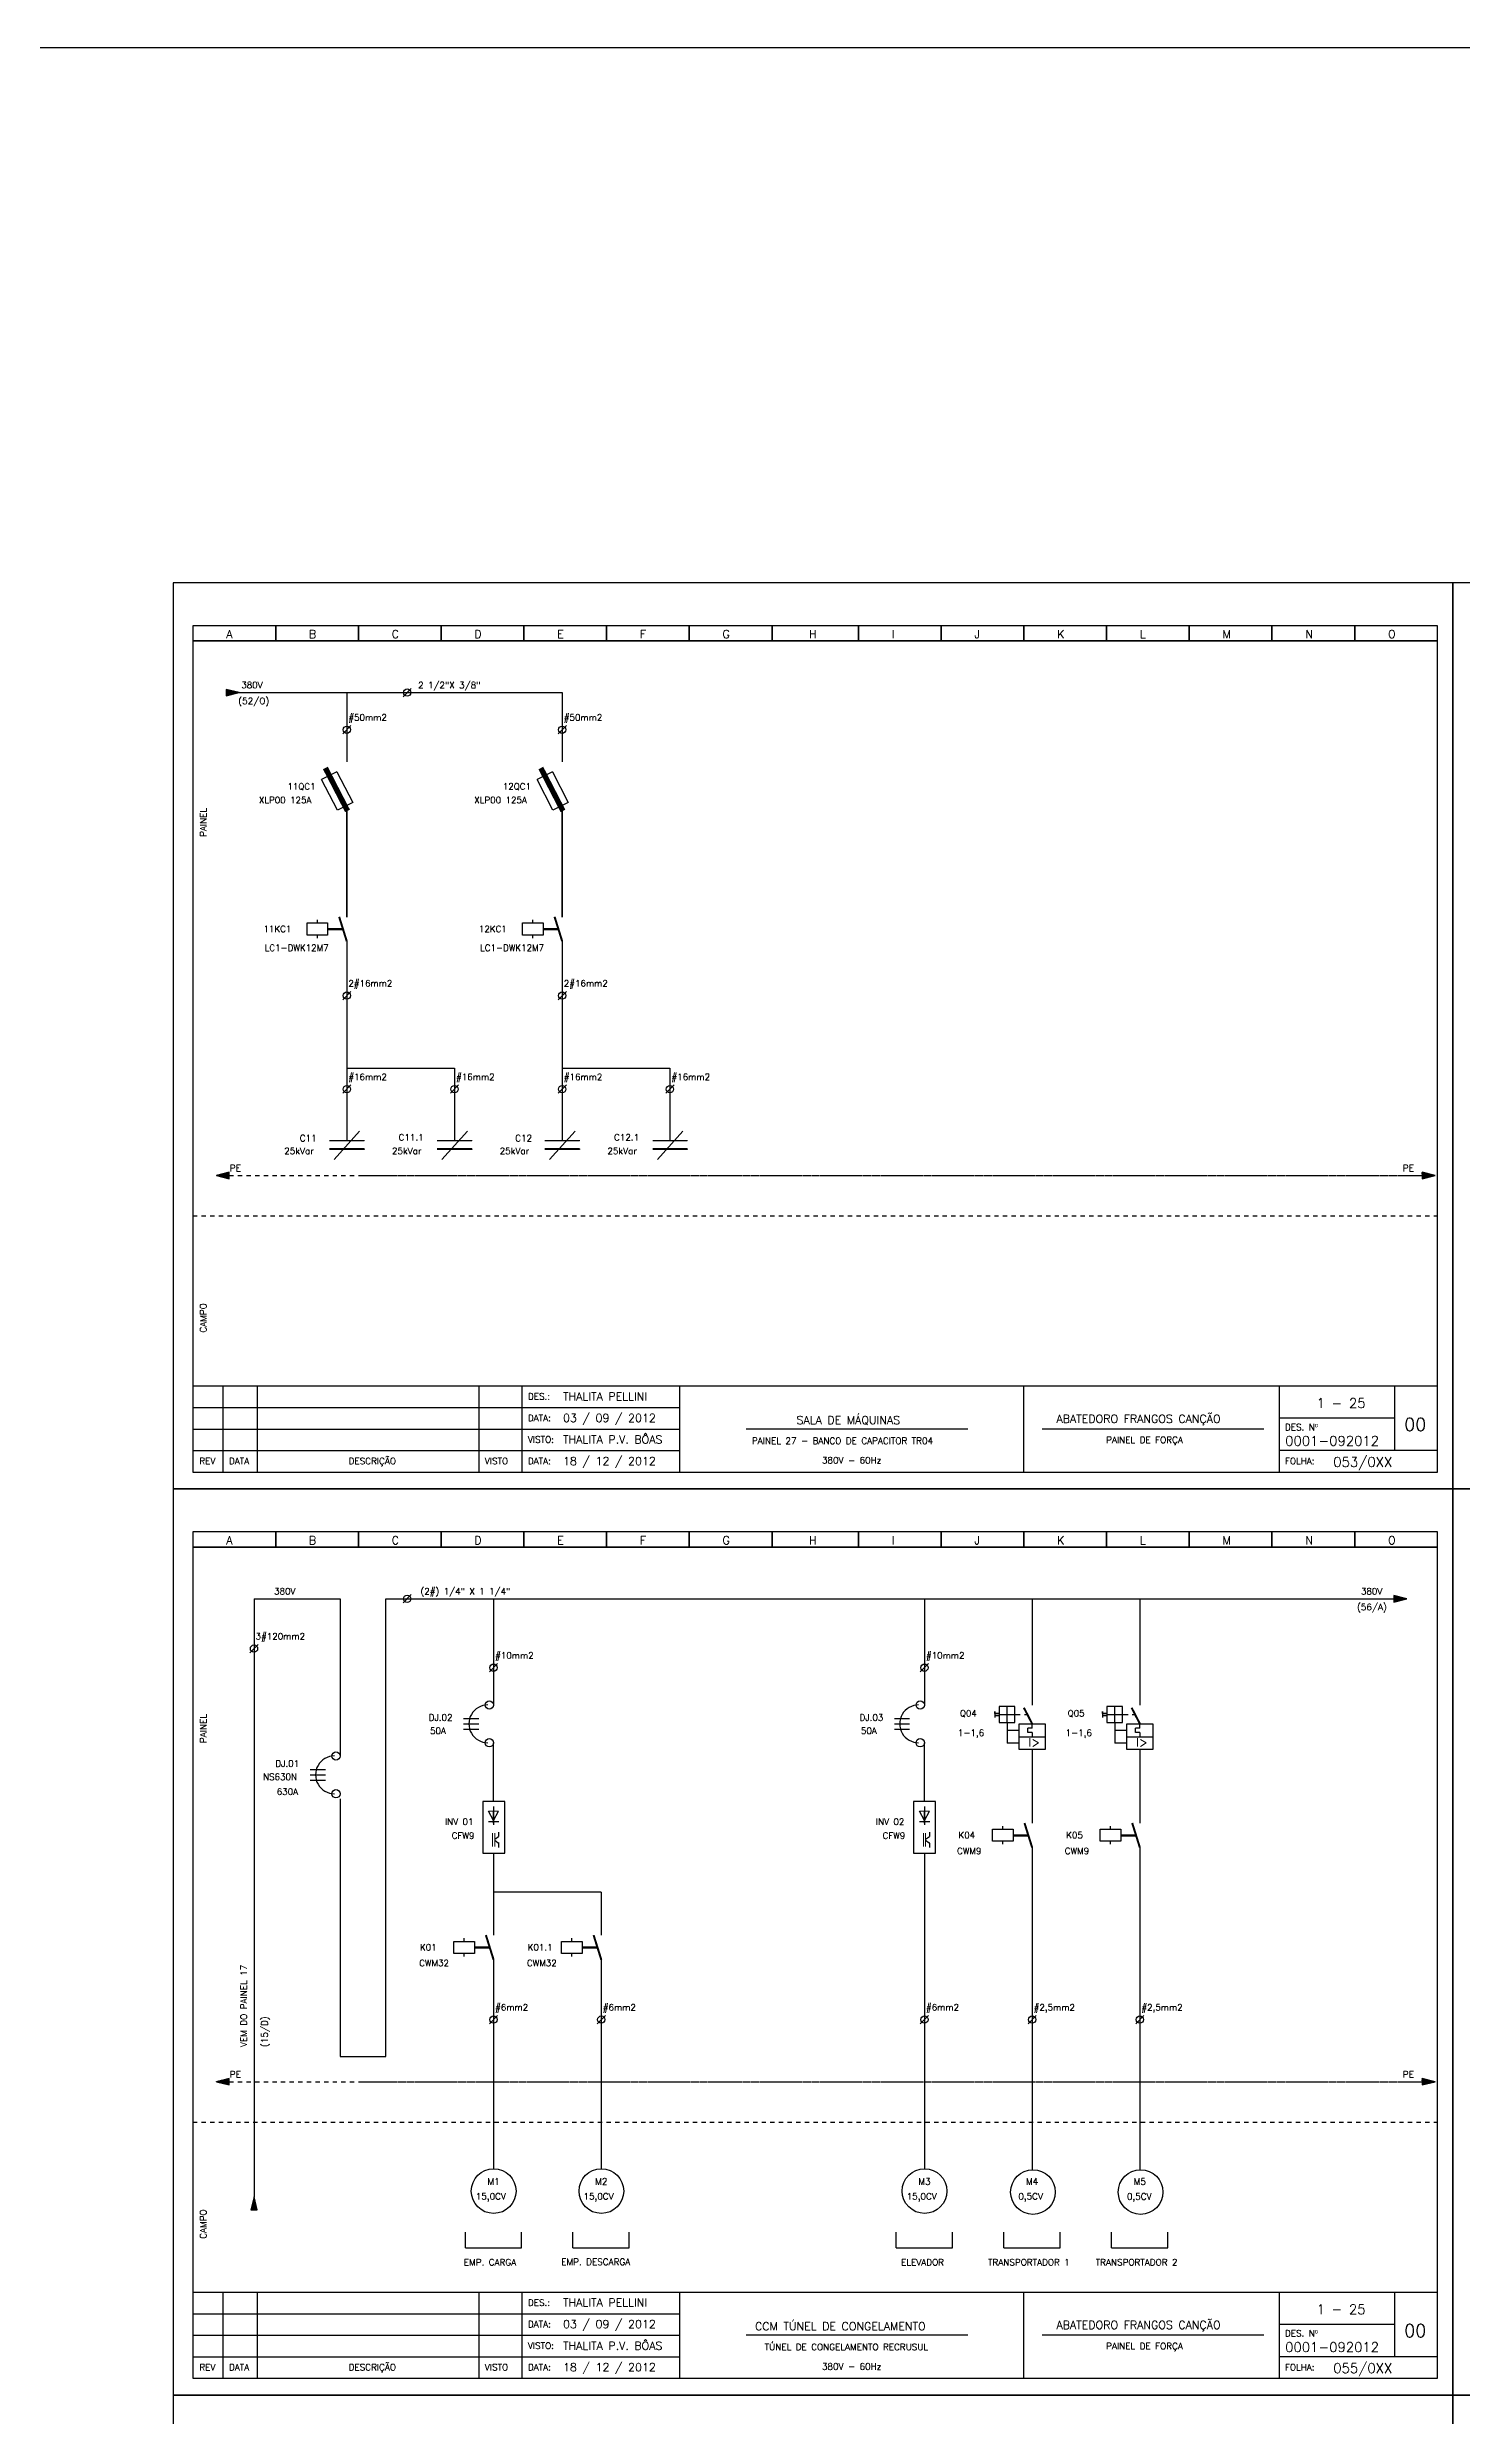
# Model space of a CAD drawing. Header units: millimetres. Extents: x 1974 to 2560, y 1429 to 1567.
# Drawn here: x 2402.9 to 2435.8, y 1512.2 to 1567.1 of the extents above; entities that cross this region are included whole.
import ezdxf

# ---------------------------------------------------------------- set-up
doc = ezdxf.new("R2010")
doc.units = ezdxf.units.MM
for name, pattern in [('DASHDOT2', [0.5, 0.25, -0.125, 0, -0.125]), ('DASHED', [0.75, 0.5, -0.25]), ('HIDDEN2', [0.1875, 0.125, -0.0625])]:
    doc.linetypes.add(name, pattern=pattern)
for name, color, linetype in [('1', 5, 'Continuous'), ('ALIMENTAÇÃO', 6, 'Continuous'), ('CONECTOR_SAK', 2, 'Continuous'), ('DISJUNTOR', 5, 'Continuous'), ('EQUIPAMENTOS', 5, 'Continuous'), ('linhas', 6, 'Continuous'), ('MARGEM', 1, 'Continuous'), ('MOTORES', 5, 'Continuous'), ('PAINEL', 7, 'Continuous'), ('soft', 5, 'Continuous'), ('TERRA', 3, 'DASHED'), ('TEXTO', 4, 'Continuous'), ('TEXTO_2', 5, 'Continuous'), ('TIMBRE', 7, 'Continuous')]:
    doc.layers.add(name, color=color, linetype=linetype)
doc.styles.add('REGUA60', font='romans.shx', dxfattribs={"height": 2})
doc.styles.add('ROMANC', font='romanc.shx', dxfattribs={"height": 0.55})
doc.styles.add('ROMANS', font='romans.shx', dxfattribs={"height": 37})

msp = doc.modelspace()

# ---------------------------------------------------------------- hatches: boundary and pattern name
for points in [[(2413.386, 1525.493), (2413.38, 1525.484), (2413.374, 1525.475), (2413.391, 1525.476)], [(2423.386, 1525.493), (2423.38, 1525.484), (2423.374, 1525.475), (2423.391, 1525.476)]]:
    msp.add_hatch(color=256).paths.add_polyline_path(points)
at = {"layer": 'EQUIPAMENTOS'}
for points in [[(2407.366, 1552.171), (2407.066, 1552.246), (2407.066, 1552.096)], [(2434.471, 1531.146), (2434.171, 1531.221), (2434.171, 1531.071)], [(2407.788, 1516.968), (2407.713, 1517.268), (2407.638, 1516.968)], [(2407.788, 1516.968), (2407.713, 1517.268), (2407.638, 1516.968)]]:
    msp.add_hatch(color=256, dxfattribs=at).paths.add_polyline_path(points)
h = msp.add_hatch(color=256, dxfattribs=at)
h.paths.add_polyline_path([(2410.266, 1541.588), (2409.466, 1541.588), (2409.466, 1541.568), (2410.266, 1541.568)])
h.paths.add_polyline_path([(2410.266, 1541.788), (2409.466, 1541.788), (2409.466, 1541.768), (2410.266, 1541.768)])
h = msp.add_hatch(color=256, dxfattribs=at)
h.paths.add_polyline_path([(2410.266, 1541.588), (2409.466, 1541.588), (2409.466, 1541.568), (2410.266, 1541.568)])
h.paths.add_polyline_path([(2410.266, 1541.788), (2409.466, 1541.788), (2409.466, 1541.768), (2410.266, 1541.768)])
h = msp.add_hatch(color=256, dxfattribs=at)
h.paths.add_polyline_path([(2412.766, 1541.588), (2411.966, 1541.588), (2411.966, 1541.568), (2412.766, 1541.568)])
h.paths.add_polyline_path([(2412.766, 1541.788), (2411.966, 1541.788), (2411.966, 1541.768), (2412.766, 1541.768)])
h = msp.add_hatch(color=256, dxfattribs=at)
h.paths.add_polyline_path([(2412.766, 1541.588), (2411.966, 1541.588), (2411.966, 1541.568), (2412.766, 1541.568)])
h.paths.add_polyline_path([(2412.766, 1541.788), (2411.966, 1541.788), (2411.966, 1541.768), (2412.766, 1541.768)])
h = msp.add_hatch(color=256, dxfattribs=at)
h.paths.add_polyline_path([(2415.266, 1541.588), (2414.466, 1541.588), (2414.466, 1541.568), (2415.266, 1541.568)])
h.paths.add_polyline_path([(2415.266, 1541.788), (2414.466, 1541.788), (2414.466, 1541.768), (2415.266, 1541.768)])
h = msp.add_hatch(color=256, dxfattribs=at)
h.paths.add_polyline_path([(2415.266, 1541.588), (2414.466, 1541.588), (2414.466, 1541.568), (2415.266, 1541.568)])
h.paths.add_polyline_path([(2415.266, 1541.788), (2414.466, 1541.788), (2414.466, 1541.768), (2415.266, 1541.768)])
h = msp.add_hatch(color=256, dxfattribs=at)
h.paths.add_polyline_path([(2417.766, 1541.588), (2416.966, 1541.588), (2416.966, 1541.568), (2417.766, 1541.568)])
h.paths.add_polyline_path([(2417.766, 1541.788), (2416.966, 1541.788), (2416.966, 1541.768), (2417.766, 1541.768)])
h = msp.add_hatch(color=256, dxfattribs=at)
h.paths.add_polyline_path([(2417.766, 1541.588), (2416.966, 1541.588), (2416.966, 1541.568), (2417.766, 1541.568)])
h.paths.add_polyline_path([(2417.766, 1541.788), (2416.966, 1541.788), (2416.966, 1541.768), (2417.766, 1541.768)])
at = {"layer": 'TERRA'}
h = msp.add_hatch(dxfattribs=at)
h.set_pattern_fill('ANSI31', color=256, scale=0.004, angle=180, style=0)
h.set_pattern_definition([(225, (2464.09393076, 1589.5872142), (0.0003535533906, -0.0003535533906), [])])
h.paths.add_polyline_path([(2406.839, 1540.967), (2407.139, 1540.967), (2407.139, 1541.042)])
h.paths.add_polyline_path([(2407.139, 1540.892), (2407.139, 1540.967), (2406.839, 1540.967)])
h = msp.add_hatch(dxfattribs=at)
h.set_pattern_fill('ANSI31', color=256, scale=0.004, style=0)
h.set_pattern_definition([(45, (2377.86947655, 1492.34762667), (-0.0003535533906, 0.0003535533906), [])])
h.paths.add_polyline_path([(2435.124, 1540.967), (2434.824, 1540.967), (2434.824, 1540.892)])
h.paths.add_polyline_path([(2434.824, 1541.042), (2434.824, 1540.967), (2435.124, 1540.967)])
h = msp.add_hatch(dxfattribs=at)
h.set_pattern_fill('ANSI31', color=256, scale=0.004, angle=180, style=0)
h.set_pattern_definition([(225, (2464.09393076, 1568.5622142), (0.0003535533906, -0.0003535533906), [])])
h.paths.add_polyline_path([(2406.839, 1519.942), (2407.139, 1519.942), (2407.139, 1520.017)])
h.paths.add_polyline_path([(2407.139, 1519.867), (2407.139, 1519.942), (2406.839, 1519.942)])
h = msp.add_hatch(dxfattribs=at)
h.set_pattern_fill('ANSI31', color=256, scale=0.004, style=0)
h.set_pattern_definition([(45, (2377.86947655, 1471.32262667), (-0.0003535533906, 0.0003535533906), [])])
h.paths.add_polyline_path([(2435.124, 1519.942), (2434.824, 1519.942), (2434.824, 1519.867)])
h.paths.add_polyline_path([(2434.824, 1520.017), (2434.824, 1519.942), (2435.124, 1519.942)])

# ---------------------------------------------------------------- linework, layer by layer
for p, q in [((2412.574, 1528.367), (2412.928, 1528.367)), ((2412.574, 1528.244), (2412.928, 1528.244)), ((2422.575, 1528.367), (2422.928, 1528.367)), ((2422.575, 1528.244), (2422.928, 1528.244)), ((2412.574, 1528.121), (2412.928, 1528.121)), ((2422.575, 1528.121), (2422.928, 1528.121)), ((2409.015, 1527.184), (2409.369, 1527.184)), ((2409.015, 1527.061), (2409.369, 1527.061)), ((2409.015, 1526.938), (2409.369, 1526.938)), ((2413.273, 1526.001), (2413.155, 1526.218)), ((2413.273, 1526.328), (2413.273, 1525.899)), ((2413.273, 1526.001), (2413.391, 1526.218)), ((2423.273, 1526.001), (2423.156, 1526.218)), ((2423.273, 1526.328), (2423.273, 1525.899)), ((2423.273, 1526.001), (2423.391, 1526.218)), ((2413.395, 1525.967), (2413.155, 1525.967)), ((2413.299, 1525.567), (2413.391, 1525.633)), ((2413.299, 1525.542), (2413.38, 1525.484)), ((2413.374, 1525.475), (2413.38, 1525.484)), ((2413.391, 1525.476), (2413.374, 1525.475)), ((2413.38, 1525.484), (2413.386, 1525.493)), ((2413.386, 1525.493), (2413.391, 1525.476)), ((2413.391, 1525.734), (2413.391, 1525.633)), ((2413.391, 1525.476), (2413.391, 1525.375)), ((2423.395, 1525.967), (2423.156, 1525.967)), ((2423.299, 1525.567), (2423.391, 1525.633)), ((2423.299, 1525.542), (2423.38, 1525.484)), ((2423.374, 1525.475), (2423.38, 1525.484)), ((2423.391, 1525.476), (2423.374, 1525.475)), ((2423.38, 1525.484), (2423.386, 1525.493)), ((2423.386, 1525.493), (2423.391, 1525.476)), ((2423.391, 1525.734), (2423.391, 1525.633)), ((2423.391, 1525.476), (2423.391, 1525.375)), ((2412.618, 1516.083), (2412.618, 1516.447)), ((2412.618, 1516.083), (2413.925, 1516.083)), ((2413.925, 1516.083), (2413.925, 1516.447)), ((2415.111, 1516.083), (2415.111, 1516.447)), ((2415.111, 1516.083), (2416.418, 1516.083)), ((2416.418, 1516.083), (2416.418, 1516.447)), ((2422.618, 1516.083), (2422.618, 1516.447)), ((2422.618, 1516.083), (2423.925, 1516.083)), ((2423.925, 1516.083), (2423.925, 1516.447)), ((2425.118, 1516.083), (2425.118, 1516.447)), ((2425.118, 1516.083), (2426.425, 1516.083)), ((2426.425, 1516.083), (2426.425, 1516.447)), ((2427.618, 1516.083), (2427.618, 1516.447)), ((2427.618, 1516.083), (2428.925, 1516.083)), ((2428.925, 1516.083), (2428.925, 1516.447))]:
    msp.add_line(p, q)
at = {"lineweight": 20}
for p, q in [((2413.155, 1526.218), (2413.391, 1526.218)), ((2423.156, 1526.218), (2423.391, 1526.218))]:
    msp.add_line(p, q, dxfattribs=at)
at = {"color": 0, "lineweight": 20}
for p, q in [((2413.247, 1525.707), (2413.247, 1525.401)), ((2413.299, 1525.707), (2413.299, 1525.401)), ((2423.248, 1525.707), (2423.248, 1525.401)), ((2423.299, 1525.707), (2423.299, 1525.401))]:
    msp.add_line(p, q, dxfattribs=at)
at = {"layer": '1'}
for p, q in [((2424.905, 1528.534), (2424.905, 1528.389)), ((2424.905, 1528.482), (2424.905, 1528.534)), ((2425.009, 1528.482), (2424.905, 1528.482)), ((2424.905, 1528.482), (2425.009, 1528.482)), ((2424.905, 1528.441), (2425.009, 1528.441)), ((2425.373, 1528.643), (2425.009, 1528.643)), ((2425.009, 1528.643), (2425.009, 1528.279)), ((2425.009, 1528.461), (2425.373, 1528.461)), ((2425.009, 1528.279), (2425.373, 1528.279)), ((2425.191, 1528.279), (2425.191, 1528.643)), ((2425.373, 1528.279), (2425.373, 1528.643)), ((2427.405, 1528.534), (2427.405, 1528.389)), ((2427.405, 1528.482), (2427.405, 1528.534)), ((2427.509, 1528.482), (2427.405, 1528.482)), ((2427.405, 1528.482), (2427.509, 1528.482)), ((2427.405, 1528.441), (2427.509, 1528.441)), ((2427.873, 1528.643), (2427.509, 1528.643)), ((2427.509, 1528.643), (2427.509, 1528.279)), ((2427.509, 1528.461), (2427.873, 1528.461)), ((2427.509, 1528.279), (2427.873, 1528.279)), ((2427.691, 1528.279), (2427.691, 1528.643)), ((2427.873, 1528.279), (2427.873, 1528.643))]:
    msp.add_line(p, q, dxfattribs=at)
at = {"layer": 'ALIMENTAÇÃO', "color": 6}
for p, q in [((2409.866, 1552.171), (2409.866, 1550.567)), ((2409.866, 1552.171), (2409.866, 1550.567)), ((2414.866, 1552.171), (2414.866, 1550.567)), ((2414.866, 1552.171), (2414.866, 1550.567)), ((2409.866, 1549.552), (2409.866, 1546.964)), ((2414.866, 1549.552), (2414.866, 1546.964)), ((2409.866, 1546.401), (2409.866, 1541.768)), ((2409.866, 1546.401), (2409.866, 1541.768)), ((2414.866, 1546.401), (2414.866, 1541.768)), ((2414.866, 1546.401), (2414.866, 1541.768)), ((2412.366, 1543.46), (2412.366, 1541.768)), ((2412.366, 1543.46), (2412.366, 1541.768)), ((2417.366, 1543.46), (2417.366, 1541.768)), ((2417.366, 1543.46), (2417.366, 1541.768)), ((2413.272, 1531.146), (2413.273, 1528.665)), ((2423.273, 1531.146), (2423.273, 1528.665)), ((2425.773, 1531.146), (2425.773, 1528.681)), ((2428.273, 1531.146), (2428.273, 1528.681)), ((2425.773, 1527.643), (2425.773, 1525.938)), ((2428.273, 1527.643), (2428.273, 1525.938)), ((2413.273, 1526.218), (2413.273, 1526.055)), ((2413.273, 1526.218), (2413.273, 1525.967)), ((2423.273, 1526.218), (2423.273, 1526.055)), ((2423.273, 1526.218), (2423.273, 1525.967)), ((2413.273, 1525.241), (2413.273, 1523.342)), ((2423.273, 1525.241), (2423.273, 1517.924)), ((2425.773, 1525.375), (2425.773, 1517.9)), ((2428.273, 1525.375), (2428.273, 1517.9)), ((2415.773, 1524.342), (2415.773, 1523.342)), ((2413.273, 1522.773), (2413.273, 1517.924)), ((2415.773, 1522.773), (2415.773, 1517.924))]:
    msp.add_line(p, q, dxfattribs=at)
at = {"layer": 'ALIMENTAÇÃO'}
for p, q in [((2409.866, 1543.46), (2412.366, 1543.46)), ((2409.866, 1543.46), (2412.366, 1543.46)), ((2414.866, 1543.46), (2417.366, 1543.46)), ((2414.866, 1543.46), (2417.366, 1543.46)), ((2409.713, 1531.146), (2409.713, 1527.498)), ((2410.772, 1520.523), (2410.772, 1531.146)), ((2409.713, 1526.503), (2409.713, 1520.523)), ((2413.273, 1526.218), (2413.273, 1525.967)), ((2423.273, 1526.218), (2423.273, 1525.967)), ((2415.773, 1524.342), (2413.273, 1524.342)), ((2409.713, 1520.523), (2410.772, 1520.523))]:
    msp.add_line(p, q, dxfattribs=at)
at = {"layer": 'CONECTOR_SAK'}
for p, q in [((2411.364, 1552.267), (2411.173, 1552.075)), ((2409.962, 1551.407), (2409.771, 1551.214)), ((2409.962, 1551.407), (2409.771, 1551.214)), ((2414.962, 1551.407), (2414.771, 1551.214)), ((2414.962, 1551.407), (2414.771, 1551.214)), ((2409.962, 1545.237), (2409.771, 1545.044)), ((2409.962, 1545.237), (2409.771, 1545.044)), ((2414.962, 1545.237), (2414.771, 1545.044)), ((2414.962, 1545.237), (2414.771, 1545.044)), ((2409.962, 1543.068), (2409.771, 1542.875)), ((2409.962, 1543.068), (2409.771, 1542.875)), ((2412.462, 1543.068), (2412.271, 1542.875)), ((2412.462, 1543.068), (2412.271, 1542.875)), ((2414.962, 1543.068), (2414.771, 1542.875)), ((2414.962, 1543.068), (2414.771, 1542.875)), ((2417.462, 1543.068), (2417.271, 1542.875)), ((2417.462, 1543.068), (2417.271, 1542.875)), ((2411.364, 1531.242), (2411.173, 1531.05)), ((2407.809, 1530.087), (2407.618, 1529.894)), ((2413.368, 1529.644), (2413.177, 1529.451)), ((2423.368, 1529.644), (2423.178, 1529.451)), ((2413.368, 1521.478), (2413.178, 1521.286)), ((2415.868, 1521.478), (2415.678, 1521.286)), ((2423.368, 1521.478), (2423.178, 1521.286)), ((2425.868, 1521.478), (2425.678, 1521.286)), ((2428.368, 1521.478), (2428.178, 1521.286))]:
    msp.add_line(p, q, dxfattribs=at)
for centre in [(2411.268, 1552.171), (2409.866, 1551.31), (2409.866, 1551.31), (2414.866, 1551.31), (2414.866, 1551.31), (2409.866, 1545.14), (2409.866, 1545.14), (2414.866, 1545.14), (2414.866, 1545.14), (2409.866, 1542.971), (2409.866, 1542.971), (2412.366, 1542.971), (2412.366, 1542.971), (2414.866, 1542.971), (2414.866, 1542.971), (2417.366, 1542.971), (2417.366, 1542.971), (2411.268, 1531.146), (2407.713, 1529.99), (2413.272, 1529.547), (2423.273, 1529.547), (2413.273, 1521.382), (2415.773, 1521.382), (2423.273, 1521.382), (2425.773, 1521.382), (2428.273, 1521.382)]:
    msp.add_circle(centre, 0.0846, dxfattribs=at)
at = {"layer": 'DISJUNTOR'}
for p, q in [((2425.191, 1528.279), (2425.191, 1527.793)), ((2425.774, 1528.145), (2425.774, 1528.245)), ((2427.691, 1528.279), (2427.691, 1527.793)), ((2428.274, 1528.145), (2428.274, 1528.245)), ((2425.473, 1528.093), (2425.191, 1528.093)), ((2425.473, 1527.793), (2425.191, 1527.793)), ((2425.474, 1527.945), (2426.074, 1527.945)), ((2425.774, 1528.145), (2425.673, 1528.145)), ((2425.673, 1528.045), (2425.673, 1528.145)), ((2425.773, 1528.045), (2425.673, 1528.045)), ((2425.773, 1528.045), (2425.773, 1527.945)), ((2427.973, 1528.093), (2427.691, 1528.093)), ((2427.973, 1527.793), (2427.691, 1527.793)), ((2427.974, 1527.945), (2428.574, 1527.945)), ((2428.274, 1528.145), (2428.173, 1528.145)), ((2428.173, 1528.045), (2428.173, 1528.145)), ((2428.273, 1528.045), (2428.173, 1528.045)), ((2428.273, 1528.045), (2428.273, 1527.945))]:
    msp.add_line(p, q, dxfattribs=at)
at = {"layer": 'DISJUNTOR', "linetype": 'HIDDEN2'}
for p, q in [((2425.373, 1528.461), (2425.672, 1528.461)), ((2427.873, 1528.461), (2428.172, 1528.461))]:
    msp.add_line(p, q, dxfattribs=at)
at = {"layer": 'DISJUNTOR'}
for points, const_width in [([(2409.884, 1549.425), (2409.37, 1550.421)], 0.126), ([(2414.884, 1549.425), (2414.37, 1550.421)], 0.126), ([(2425.774, 1528.245), (2425.581, 1528.619)], 0.0472), ([(2428.274, 1528.245), (2428.081, 1528.619)], 0.0472)]:
    msp.add_lwpolyline(points, dxfattribs=dict(at, const_width=const_width))
for points in [[(2425.474, 1528.245), (2426.074, 1528.245), (2426.074, 1527.645), (2425.474, 1527.645)], [(2427.974, 1528.245), (2428.574, 1528.245), (2428.574, 1527.645), (2427.974, 1527.645)]]:
    msp.add_lwpolyline(points, close=True, dxfattribs=at)
for centre in [(2413.175, 1528.682), (2423.176, 1528.682), (2413.175, 1527.805), (2423.176, 1527.805), (2409.616, 1527.498), (2409.616, 1526.622)]:
    msp.add_circle(centre, 0.097, dxfattribs=at)
for centre in [(2413.138, 1528.244), (2423.138, 1528.244), (2409.579, 1527.061)]:
    msp.add_arc(centre, 0.438, 89.8656, 270.134, dxfattribs=at)
at = {"layer": 'EQUIPAMENTOS'}
for p, q in [((2409.639, 1550.335), (2409.283, 1550.152)), ((2409.639, 1550.335), (2410.005, 1549.623)), ((2414.639, 1550.335), (2414.283, 1550.152)), ((2414.639, 1550.335), (2415.005, 1549.623)), ((2409.649, 1549.44), (2409.283, 1550.152)), ((2410.005, 1549.623), (2409.649, 1549.44)), ((2414.649, 1549.44), (2414.283, 1550.152)), ((2415.005, 1549.623), (2414.649, 1549.44)), ((2409.184, 1546.825), (2409.184, 1546.896)), ((2409.184, 1546.825), (2409.184, 1546.896)), ((2414.184, 1546.825), (2414.184, 1546.896)), ((2414.184, 1546.825), (2414.184, 1546.896)), ((2409.184, 1546.475), (2409.184, 1546.546)), ((2409.184, 1546.475), (2409.184, 1546.546)), ((2409.422, 1546.695), (2409.775, 1546.695)), ((2409.422, 1546.695), (2409.775, 1546.695)), ((2409.422, 1546.675), (2409.781, 1546.675)), ((2409.422, 1546.675), (2409.781, 1546.675)), ((2414.184, 1546.475), (2414.184, 1546.546)), ((2414.184, 1546.475), (2414.184, 1546.546)), ((2414.422, 1546.695), (2414.775, 1546.695)), ((2414.422, 1546.695), (2414.775, 1546.695)), ((2414.422, 1546.675), (2414.781, 1546.675)), ((2414.422, 1546.675), (2414.781, 1546.675)), ((2409.575, 1541.338), (2410.165, 1541.997)), ((2409.575, 1541.338), (2410.165, 1541.997)), ((2412.075, 1541.338), (2412.665, 1541.997)), ((2412.075, 1541.338), (2412.665, 1541.997)), ((2414.575, 1541.338), (2415.165, 1541.997)), ((2414.575, 1541.338), (2415.165, 1541.997)), ((2417.075, 1541.338), (2417.665, 1541.997)), ((2417.075, 1541.338), (2417.665, 1541.997)), ((2410.266, 1541.768), (2409.466, 1541.768)), ((2410.266, 1541.768), (2409.466, 1541.768)), ((2410.266, 1541.588), (2409.466, 1541.588)), ((2410.266, 1541.588), (2409.466, 1541.588)), ((2410.266, 1541.568), (2409.466, 1541.568)), ((2410.266, 1541.568), (2409.466, 1541.568)), ((2410.266, 1541.768), (2410.266, 1541.788)), ((2410.266, 1541.768), (2410.266, 1541.788)), ((2410.266, 1541.588), (2410.266, 1541.568)), ((2410.266, 1541.588), (2410.266, 1541.568)), ((2412.766, 1541.768), (2411.966, 1541.768)), ((2412.766, 1541.768), (2411.966, 1541.768)), ((2412.766, 1541.588), (2411.966, 1541.588)), ((2412.766, 1541.588), (2411.966, 1541.588)), ((2412.766, 1541.568), (2411.966, 1541.568)), ((2412.766, 1541.568), (2411.966, 1541.568)), ((2412.766, 1541.768), (2412.766, 1541.788)), ((2412.766, 1541.768), (2412.766, 1541.788)), ((2412.766, 1541.588), (2412.766, 1541.568)), ((2412.766, 1541.588), (2412.766, 1541.568)), ((2415.266, 1541.768), (2414.466, 1541.768)), ((2415.266, 1541.768), (2414.466, 1541.768)), ((2415.266, 1541.588), (2414.466, 1541.588)), ((2415.266, 1541.588), (2414.466, 1541.588)), ((2415.266, 1541.568), (2414.466, 1541.568)), ((2415.266, 1541.568), (2414.466, 1541.568)), ((2415.266, 1541.768), (2415.266, 1541.788)), ((2415.266, 1541.768), (2415.266, 1541.788)), ((2415.266, 1541.588), (2415.266, 1541.568)), ((2415.266, 1541.588), (2415.266, 1541.568)), ((2417.766, 1541.768), (2416.966, 1541.768)), ((2417.766, 1541.768), (2416.966, 1541.768)), ((2417.766, 1541.588), (2416.966, 1541.588)), ((2417.766, 1541.588), (2416.966, 1541.588)), ((2417.766, 1541.568), (2416.966, 1541.568)), ((2417.766, 1541.568), (2416.966, 1541.568)), ((2417.766, 1541.768), (2417.766, 1541.788)), ((2417.766, 1541.768), (2417.766, 1541.788)), ((2417.766, 1541.588), (2417.766, 1541.568)), ((2417.766, 1541.588), (2417.766, 1541.568)), ((2425.091, 1525.799), (2425.091, 1525.871)), ((2425.091, 1525.449), (2425.091, 1525.52)), ((2425.329, 1525.669), (2425.681, 1525.669)), ((2425.329, 1525.649), (2425.687, 1525.649)), ((2427.591, 1525.799), (2427.591, 1525.871)), ((2427.591, 1525.449), (2427.591, 1525.52)), ((2427.829, 1525.669), (2428.181, 1525.669)), ((2427.829, 1525.649), (2428.187, 1525.649)), ((2412.591, 1523.197), (2412.591, 1523.269)), ((2415.091, 1523.197), (2415.091, 1523.269)), ((2412.591, 1522.847), (2412.591, 1522.918)), ((2412.829, 1523.068), (2413.181, 1523.068)), ((2412.829, 1523.048), (2413.187, 1523.048)), ((2415.091, 1522.847), (2415.091, 1522.918)), ((2415.329, 1523.068), (2415.681, 1523.068)), ((2415.329, 1523.048), (2415.687, 1523.048))]:
    msp.add_line(p, q, dxfattribs=at)
for points in [[(2267.845, 1567.141), (2559.507, 1567.141), (2559.507, 1444.388), (2267.845, 1444.388)], [(2408.946, 1546.546), (2408.946, 1546.825), (2409.422, 1546.825), (2409.422, 1546.546)], [(2408.946, 1546.546), (2408.946, 1546.825), (2409.422, 1546.825), (2409.422, 1546.546)], [(2413.946, 1546.546), (2413.946, 1546.825), (2414.422, 1546.825), (2414.422, 1546.546)], [(2413.946, 1546.546), (2413.946, 1546.825), (2414.422, 1546.825), (2414.422, 1546.546)], [(2413.021, 1525.241), (2413.531, 1525.241), (2413.531, 1526.441), (2413.021, 1526.441)], [(2423.022, 1525.241), (2423.531, 1525.241), (2423.531, 1526.441), (2423.022, 1526.441)], [(2424.853, 1525.52), (2424.853, 1525.799), (2425.329, 1525.799), (2425.329, 1525.52)], [(2427.353, 1525.52), (2427.353, 1525.799), (2427.829, 1525.799), (2427.829, 1525.52)], [(2412.353, 1522.918), (2412.353, 1523.197), (2412.829, 1523.197), (2412.829, 1522.918)], [(2414.853, 1522.918), (2414.853, 1523.197), (2415.329, 1523.197), (2415.329, 1522.918)]]:
    msp.add_lwpolyline(points, close=True, dxfattribs=at)
for points in [[(2407.066, 1552.096), (2407.366, 1552.171), (2407.066, 1552.246), (2407.066, 1552.096)], [(2434.171, 1531.071), (2434.471, 1531.146), (2434.171, 1531.221), (2434.171, 1531.071)], [(2407.788, 1516.968), (2407.713, 1517.268), (2407.638, 1516.968), (2407.788, 1516.968)]]:
    msp.add_lwpolyline(points, dxfattribs=at)
at = {"layer": 'EQUIPAMENTOS', "const_width": 0.0472}
for points in [[(2409.866, 1546.401), (2409.689, 1546.969)], [(2409.866, 1546.401), (2409.689, 1546.969)], [(2414.866, 1546.401), (2414.689, 1546.969)], [(2414.866, 1546.401), (2414.689, 1546.969)], [(2425.773, 1525.375), (2425.595, 1525.944)], [(2428.273, 1525.375), (2428.095, 1525.944)], [(2413.273, 1522.773), (2413.095, 1523.342)], [(2415.773, 1522.773), (2415.595, 1523.342)]]:
    msp.add_lwpolyline(points, dxfattribs=at)
at = {"layer": 'linhas', "color": 6}
for p, q in [((2409.866, 1546.964), (2409.866, 1549.416)), ((2414.866, 1546.964), (2414.866, 1549.416)), ((2413.273, 1526.441), (2413.273, 1527.805)), ((2423.273, 1526.441), (2423.273, 1527.805)), ((2413.273, 1525.939), (2413.273, 1526.218)), ((2423.273, 1525.939), (2423.273, 1526.218))]:
    msp.add_line(p, q, dxfattribs=at)
at = {"layer": 'MARGEM', "color": 7}
for points in [[(2405.834, 1533.696), (2435.534, 1533.696), (2435.534, 1554.721), (2405.834, 1554.721)], [(2435.534, 1533.696), (2465.234, 1533.696), (2465.234, 1554.721), (2435.534, 1554.721)], [(2405.834, 1512.671), (2435.534, 1512.671), (2435.534, 1533.696), (2405.834, 1533.696)], [(2435.534, 1512.671), (2465.234, 1512.671), (2465.234, 1533.696), (2435.534, 1533.696)], [(2405.834, 1491.646), (2435.534, 1491.646), (2435.534, 1512.671), (2405.834, 1512.671)], [(2435.534, 1491.646), (2465.234, 1491.646), (2465.234, 1512.671), (2435.534, 1512.671)]]:
    msp.add_lwpolyline(points, close=True, dxfattribs=at)
at = {"layer": 'MOTORES'}
for centre in [(2413.275, 1517.404), (2415.775, 1517.404), (2423.275, 1517.404), (2425.792, 1517.381), (2428.29, 1517.381)]:
    msp.add_circle(centre, 0.519, dxfattribs=at)
at = {"layer": 'PAINEL', "color": 12, "linetype": 'HIDDEN2', "ltscale": 0.005}
for p, q in [((2406.296, 1540.027), (2435.18, 1540.027)), ((2406.296, 1519.002), (2435.18, 1519.002))]:
    msp.add_line(p, q, dxfattribs=at)
at = {"layer": 'soft'}
for p, q in [((2407.366, 1552.171), (2414.866, 1552.171)), ((2407.713, 1531.146), (2409.713, 1531.146)), ((2407.713, 1531.146), (2407.713, 1517.268)), ((2410.772, 1531.146), (2434.471, 1531.146))]:
    msp.add_line(p, q, dxfattribs=at)
at = {"layer": 'TERRA', "linetype": 'DASHDOT2', "ltscale": 0.0025}
for p, q in [((2407.139, 1540.967), (2434.824, 1540.967)), ((2407.139, 1540.967), (2434.824, 1540.967)), ((2410.25, 1540.967), (2435.124, 1540.967)), ((2407.139, 1519.942), (2434.824, 1519.942)), ((2407.139, 1519.942), (2434.824, 1519.942)), ((2410.25, 1519.942), (2435.124, 1519.942))]:
    msp.add_line(p, q, dxfattribs=at)
at = {"layer": 'TERRA'}
for points in [[(2407.139, 1541.042), (2406.839, 1540.967), (2407.139, 1540.892), (2407.139, 1541.042)], [(2407.139, 1541.042), (2406.839, 1540.967), (2407.139, 1540.892), (2407.139, 1541.042)], [(2434.824, 1540.892), (2435.124, 1540.967), (2434.824, 1541.042), (2434.824, 1540.892)], [(2434.824, 1540.892), (2435.124, 1540.967), (2434.824, 1541.042), (2434.824, 1540.892)], [(2407.139, 1520.017), (2406.839, 1519.942), (2407.139, 1519.867), (2407.139, 1520.017)], [(2407.139, 1520.017), (2406.839, 1519.942), (2407.139, 1519.867), (2407.139, 1520.017)], [(2434.824, 1519.867), (2435.124, 1519.942), (2434.824, 1520.017), (2434.824, 1519.867)], [(2434.824, 1519.867), (2435.124, 1519.942), (2434.824, 1520.017), (2434.824, 1519.867)]]:
    msp.add_lwpolyline(points, dxfattribs=at)
at = {"layer": 'TIMBRE', "color": 12}
for p, q in [((2435.18, 1553.721), (2406.296, 1553.721)), ((2435.18, 1532.696), (2406.296, 1532.696))]:
    msp.add_line(p, q, dxfattribs=at)
at = {"layer": 'TIMBRE'}
for p, q in [((2406.296, 1536.084), (2435.18, 1536.084)), ((2406.996, 1534.084), (2406.996, 1536.084)), ((2407.796, 1534.084), (2407.796, 1536.084)), ((2412.934, 1536.084), (2412.934, 1534.084)), ((2413.934, 1534.084), (2413.934, 1536.084)), ((2417.587, 1536.084), (2417.587, 1534.084)), ((2425.576, 1536.084), (2425.576, 1534.084)), ((2431.504, 1536.084), (2431.504, 1534.084)), ((2434.18, 1536.084), (2434.18, 1534.584)), ((2406.296, 1535.584), (2417.587, 1535.584)), ((2434.18, 1535.334), (2431.504, 1535.334)), ((2406.296, 1535.084), (2417.587, 1535.084)), ((2424.28, 1535.084), (2419.137, 1535.084)), ((2431.152, 1535.084), (2426.008, 1535.084)), ((2406.296, 1534.584), (2417.587, 1534.584)), ((2435.18, 1534.584), (2431.504, 1534.584)), ((2406.296, 1515.059), (2435.18, 1515.059)), ((2406.996, 1513.059), (2406.996, 1515.059)), ((2407.796, 1513.059), (2407.796, 1515.059)), ((2412.934, 1515.059), (2412.934, 1513.059)), ((2413.934, 1513.059), (2413.934, 1515.059)), ((2417.587, 1515.059), (2417.587, 1513.059)), ((2425.576, 1515.059), (2425.576, 1513.059)), ((2431.504, 1515.059), (2431.504, 1513.059)), ((2434.18, 1515.059), (2434.18, 1513.559)), ((2406.296, 1514.559), (2417.587, 1514.559)), ((2406.296, 1514.059), (2417.587, 1514.059)), ((2424.28, 1514.059), (2419.137, 1514.059)), ((2431.152, 1514.059), (2426.008, 1514.059)), ((2434.18, 1514.309), (2431.504, 1514.309)), ((2406.296, 1513.559), (2417.587, 1513.559)), ((2435.18, 1513.559), (2431.504, 1513.559))]:
    msp.add_line(p, q, dxfattribs=at)
at = {"layer": 'TIMBRE', "color": 12}
for points in [[(2406.296, 1553.371), (2408.216, 1553.371), (2408.216, 1553.721), (2406.296, 1553.721)], [(2408.216, 1553.371), (2410.136, 1553.371), (2410.136, 1553.721), (2408.216, 1553.721)], [(2410.136, 1553.371), (2412.056, 1553.371), (2412.056, 1553.721), (2410.136, 1553.721)], [(2412.056, 1553.371), (2413.976, 1553.371), (2413.976, 1553.721), (2412.056, 1553.721)], [(2413.976, 1553.371), (2415.896, 1553.371), (2415.896, 1553.721), (2413.976, 1553.721)], [(2415.896, 1553.371), (2417.816, 1553.371), (2417.816, 1553.721), (2415.896, 1553.721)], [(2417.816, 1553.371), (2419.736, 1553.371), (2419.736, 1553.721), (2417.816, 1553.721)], [(2419.736, 1553.371), (2421.74, 1553.371), (2421.74, 1553.721), (2419.736, 1553.721)], [(2421.74, 1553.371), (2423.66, 1553.371), (2423.66, 1553.721), (2421.74, 1553.721)], [(2423.66, 1553.371), (2425.58, 1553.371), (2425.58, 1553.721), (2423.66, 1553.721)], [(2425.58, 1553.371), (2427.5, 1553.371), (2427.5, 1553.721), (2425.58, 1553.721)], [(2427.5, 1553.371), (2429.42, 1553.371), (2429.42, 1553.721), (2427.5, 1553.721)], [(2429.42, 1553.371), (2431.34, 1553.371), (2431.34, 1553.721), (2429.42, 1553.721)], [(2431.34, 1553.371), (2433.26, 1553.371), (2433.26, 1553.721), (2431.34, 1553.721)], [(2433.26, 1553.371), (2435.18, 1553.371), (2435.18, 1553.721), (2433.26, 1553.721)], [(2406.296, 1534.084), (2435.18, 1534.084), (2435.18, 1553.371), (2406.296, 1553.371)], [(2406.296, 1532.346), (2408.216, 1532.346), (2408.216, 1532.696), (2406.296, 1532.696)], [(2408.216, 1532.346), (2410.136, 1532.346), (2410.136, 1532.696), (2408.216, 1532.696)], [(2410.136, 1532.346), (2412.056, 1532.346), (2412.056, 1532.696), (2410.136, 1532.696)], [(2412.056, 1532.346), (2413.976, 1532.346), (2413.976, 1532.696), (2412.056, 1532.696)], [(2413.976, 1532.346), (2415.896, 1532.346), (2415.896, 1532.696), (2413.976, 1532.696)], [(2415.896, 1532.346), (2417.816, 1532.346), (2417.816, 1532.696), (2415.896, 1532.696)], [(2417.816, 1532.346), (2419.736, 1532.346), (2419.736, 1532.696), (2417.816, 1532.696)], [(2419.736, 1532.346), (2421.74, 1532.346), (2421.74, 1532.696), (2419.736, 1532.696)], [(2421.74, 1532.346), (2423.66, 1532.346), (2423.66, 1532.696), (2421.74, 1532.696)], [(2423.66, 1532.346), (2425.58, 1532.346), (2425.58, 1532.696), (2423.66, 1532.696)], [(2425.58, 1532.346), (2427.5, 1532.346), (2427.5, 1532.696), (2425.58, 1532.696)], [(2427.5, 1532.346), (2429.42, 1532.346), (2429.42, 1532.696), (2427.5, 1532.696)], [(2429.42, 1532.346), (2431.34, 1532.346), (2431.34, 1532.696), (2429.42, 1532.696)], [(2431.34, 1532.346), (2433.26, 1532.346), (2433.26, 1532.696), (2431.34, 1532.696)], [(2433.26, 1532.346), (2435.18, 1532.346), (2435.18, 1532.696), (2433.26, 1532.696)], [(2406.296, 1513.059), (2435.18, 1513.059), (2435.18, 1532.346), (2406.296, 1532.346)]]:
    msp.add_lwpolyline(points, close=True, dxfattribs=at)

# ---------------------------------------------------------------- texts
at = {"style": 'ROMANS'}
for s, p in [('PAINEL 27 - BANCO DE CAPACITOR TR04', (2419.269, 1534.736)), ('PAINEL DE FORÇA', (2427.491, 1534.757)), ('DES. Nº', (2431.64, 1535.053)), ('380V - 60Hz', (2420.894, 1534.284)), ('FOLHA:', (2431.64, 1534.266)), ('TÚNEL DE CONGELAMENTO RECRUSUL', (2419.566, 1513.711)), ('PAINEL DE FORÇA', (2427.491, 1513.732)), ('DES. Nº', (2431.64, 1514.028)), ('380V - 60Hz', (2420.894, 1513.259)), ('FOLHA:', (2431.64, 1513.241))]:
    msp.add_text(s, height=0.15, dxfattribs=at).set_placement(p)
at = {"layer": 'TEXTO'}
for s, height, style, p in [('A', 0.188, 'ROMANS', (2407.068, 1553.434)), ('B', 0.188, 'ROMANS', (2408.988, 1553.434)), ('C', 0.188, 'ROMANS', (2410.908, 1553.434)), ('D', 0.188, 'ROMANS', (2412.828, 1553.434)), ('E', 0.188, 'ROMANS', (2414.748, 1553.434)), ('F', 0.188, 'ROMANS', (2416.668, 1553.434)), ('G', 0.188, 'ROMANS', (2418.588, 1553.434)), ('H', 0.188, 'ROMANS', (2420.593, 1553.434)), ('I', 0.188, 'ROMANS', (2422.513, 1553.434)), ('J', 0.188, 'ROMANS', (2424.433, 1553.434)), ('K', 0.188, 'ROMANS', (2426.353, 1553.434)), ('L', 0.188, 'ROMANS', (2428.273, 1553.434)), ('M', 0.188, 'ROMANS', (2430.193, 1553.434)), ('N', 0.188, 'ROMANS', (2432.113, 1553.434)), ('O', 0.188, 'ROMANS', (2434.033, 1553.434)), ('380V', 0.148, 'ROMANS', (2407.418, 1552.271)), ('2 1/2"X 3/8"', 0.148, 'ROMANS', (2411.523, 1552.27)), ('(52/O)', 0.15, 'ROMANS', (2407.348, 1551.902)), ('#50mm2', 0.148, 'ROMANS', (2409.903, 1551.52)), ('#50mm2', 0.148, 'ROMANS', (2414.903, 1551.52)), ('XLP00 125A', 0.148, 'ROMANS', (2407.827, 1549.604)), ('11QC1', 0.148, 'ROMANS', (2408.488, 1549.92)), ('XLP00 125A', 0.148, 'ROMANS', (2412.827, 1549.604)), ('12QC1', 0.148, 'ROMANS', (2413.488, 1549.92)), ('11KC1', 0.148, 'ROMANS', (2407.933, 1546.614)), ('LC1-DWK12M7', 0.148, 'ROMANS', (2407.961, 1546.175)), ('12KC1', 0.148, 'ROMANS', (2412.933, 1546.614)), ('LC1-DWK12M7', 0.148, 'ROMANS', (2412.961, 1546.175)), ('2#16mm2', 0.148, 'ROMANS', (2409.903, 1545.35)), ('2#16mm2', 0.148, 'ROMANS', (2414.903, 1545.35)), ('#16mm2', 0.148, 'ROMANS', (2409.903, 1543.18)), ('#16mm2', 0.148, 'ROMANS', (2412.403, 1543.181)), ('#16mm2', 0.148, 'ROMANS', (2414.903, 1543.18)), ('#16mm2', 0.148, 'ROMANS', (2417.403, 1543.181)), ('C11.1', 0.15, 'REGUA60', (2411.068, 1541.777)), ('C12.1', 0.15, 'REGUA60', (2416.068, 1541.777)), ('25kVar', 0.15, 'REGUA60', (2408.414, 1541.461)), ('C11', 0.15, 'REGUA60', (2408.775, 1541.759)), ('25kVar', 0.15, 'REGUA60', (2410.914, 1541.461)), ('25kVar', 0.15, 'REGUA60', (2413.414, 1541.461)), ('C12', 0.15, 'REGUA60', (2413.775, 1541.759)), ('25kVar', 0.15, 'REGUA60', (2415.914, 1541.461)), ('PE', 0.15, 'ROMANS', (2407.152, 1541.062)), ('PE', 0.15, 'ROMANS', (2434.378, 1541.062)), ('THALITA PELLINI', 0.1875, 'ROMANS', (2414.885, 1535.747)), ('03 / 09 / 2012', 0.1875, 'ROMANS', (2414.885, 1535.247)), ('THALITA P.V. BÔAS', 0.1875, 'ROMANS', (2414.885, 1534.747)), ('18 / 12 / 2012', 0.1875, 'ROMANS', (2414.885, 1534.247)), ('A', 0.188, 'ROMANS', (2407.068, 1532.409)), ('B', 0.188, 'ROMANS', (2408.988, 1532.409)), ('C', 0.188, 'ROMANS', (2410.908, 1532.409)), ('D', 0.188, 'ROMANS', (2412.828, 1532.409)), ('E', 0.188, 'ROMANS', (2414.748, 1532.409)), ('F', 0.188, 'ROMANS', (2416.668, 1532.409)), ('G', 0.188, 'ROMANS', (2418.588, 1532.409)), ('H', 0.188, 'ROMANS', (2420.593, 1532.409)), ('I', 0.188, 'ROMANS', (2422.513, 1532.409)), ('J', 0.188, 'ROMANS', (2424.433, 1532.409)), ('K', 0.188, 'ROMANS', (2426.353, 1532.409)), ('L', 0.188, 'ROMANS', (2428.273, 1532.409)), ('M', 0.188, 'ROMANS', (2430.193, 1532.409)), ('N', 0.188, 'ROMANS', (2432.113, 1532.409)), ('O', 0.188, 'ROMANS', (2434.033, 1532.409)), ('380V', 0.148, 'ROMANS', (2408.18, 1531.246)), ('(2#) 1/4" X 1 1/4"', 0.148, 'ROMANS', (2411.576, 1531.246)), ('(56/A)', 0.15, 'ROMANS', (2433.312, 1530.879)), ('380V', 0.148, 'ROMANS', (2433.405, 1531.246)), ('3#120mm2', 0.148, 'ROMANS', (2407.75, 1530.2)), ('#10mm2', 0.148, 'ROMANS', (2413.309, 1529.757)), ('#10mm2', 0.148, 'ROMANS', (2423.309, 1529.757)), ('DJ.02', 0.148, 'ROMANS', (2411.768, 1528.317)), ('DJ.03', 0.148, 'ROMANS', (2421.768, 1528.317)), ('Q04', 0.148, 'ROMANS', (2424.097, 1528.415)), ('Q05', 0.148, 'ROMANS', (2426.597, 1528.415)), ('50A', 0.148, 'ROMANS', (2411.799, 1528.009)), ('50A', 0.148, 'ROMANS', (2421.799, 1528.009)), ('1-1,6', 0.148, 'ROMANS', (2424.05, 1527.962)), ('1-1,6', 0.148, 'ROMANS', (2426.55, 1527.962)), ('NS630N', 0.148, 'ROMANS', (2407.925, 1526.941)), ('DJ.01', 0.148, 'ROMANS', (2408.209, 1527.249)), ('630A', 0.148, 'ROMANS', (2408.24, 1526.597)), ('INV 01', 0.148, 'ROMANS', (2412.147, 1525.899)), ('INV 02', 0.148, 'ROMANS', (2422.147, 1525.899)), ('CFW9', 0.148, 'ROMANS', (2412.302, 1525.577)), ('CFW9', 0.148, 'ROMANS', (2422.302, 1525.577)), ('K04', 0.148, 'ROMANS', (2424.064, 1525.588)), ('K05', 0.148, 'ROMANS', (2426.564, 1525.588)), ('CWM9', 0.148, 'ROMANS', (2424.031, 1525.222)), ('CWM9', 0.148, 'ROMANS', (2426.531, 1525.222)), ('CWM32', 0.148, 'ROMANS', (2411.548, 1522.621)), ('K01', 0.148, 'ROMANS', (2411.564, 1522.986)), ('CWM32', 0.148, 'ROMANS', (2414.048, 1522.621)), ('K01.1', 0.148, 'ROMANS', (2414.064, 1522.986)), ('#6mm2', 0.148, 'ROMANS', (2413.309, 1521.592)), ('#6mm2', 0.148, 'ROMANS', (2415.809, 1521.591)), ('#6mm2', 0.148, 'ROMANS', (2423.309, 1521.592)), ('#2,5mm2', 0.148, 'ROMANS', (2425.809, 1521.591)), ('#2,5mm2', 0.148, 'ROMANS', (2428.309, 1521.591)), ('PE', 0.15, 'ROMANS', (2407.152, 1520.037)), ('PE', 0.15, 'ROMANS', (2434.378, 1520.037)), ('15,0CV', 0.15, 'REGUA60', (2412.859, 1517.206)), ('M1', 0.15, 'REGUA60', (2413.132, 1517.551)), ('15,0CV', 0.15, 'REGUA60', (2415.359, 1517.206)), ('M2', 0.15, 'REGUA60', (2415.632, 1517.551)), ('15,0CV', 0.15, 'REGUA60', (2422.86, 1517.206)), ('M3', 0.15, 'REGUA60', (2423.132, 1517.551)), ('0,5CV', 0.15, 'REGUA60', (2425.452, 1517.206)), ('M4', 0.15, 'REGUA60', (2425.632, 1517.551)), ('0,5CV', 0.15, 'REGUA60', (2427.973, 1517.204)), ('M5', 0.15, 'REGUA60', (2428.132, 1517.551)), ('EMP. CARGA', 0.15, 'REGUA60', (2412.583, 1515.676)), ('EMP. DESCARGA', 0.15, 'REGUA60', (2414.844, 1515.686)), ('ELEVADOR', 0.15, 'REGUA60', (2422.731, 1515.676)), ('TRANSPORTADOR 1', 0.15, 'REGUA60', (2424.75, 1515.676)), ('TRANSPORTADOR 2', 0.15, 'REGUA60', (2427.25, 1515.676)), ('THALITA PELLINI', 0.1875, 'ROMANS', (2414.885, 1514.722)), ('03 / 09 / 2012', 0.1875, 'ROMANS', (2414.885, 1514.222)), ('THALITA P.V. BÔAS', 0.1875, 'ROMANS', (2414.885, 1513.722)), ('18 / 12 / 2012', 0.1875, 'ROMANS', (2414.885, 1513.222))]:
    msp.add_text(s, height=height, dxfattribs=dict(at, style=style)).set_placement(p)
at = {"layer": 'TEXTO', "style": 'REGUA60'}
for s, p in [('PAINEL', (2406.61, 1548.822)), ('CAMPO', (2406.61, 1537.321)), ('PAINEL', (2406.61, 1527.797)), ('VEM DO PAINEL 17', (2407.549, 1520.745)), ('(15/D)', (2408.033, 1520.745)), ('CAMPO', (2406.61, 1516.296))]:
    msp.add_text(s, height=0.15, rotation=90, dxfattribs=at).set_placement(p)
at = {"layer": 'TEXTO', "color": 150, "style": 'ROMANS'}
for s, height, p in [('DES.:', 0.15, (2414.07, 1535.766)), ('DATA:', 0.15, (2414.07, 1535.266)), ('1 - 25', 0.225, (2432.374, 1535.573)), ('00', 0.3, (2434.407, 1535.04)), ('VISTO:', 0.15, (2414.07, 1534.766)), ('0001-092012', 0.225, (2431.645, 1534.697)), ('REV', 0.15, (2406.444, 1534.266)), ('DATA', 0.15, (2407.132, 1534.266)), ('DESCRIÇÃO', 0.15, (2409.908, 1534.266)), ('VISTO', 0.15, (2413.07, 1534.266)), ('DATA:', 0.15, (2414.07, 1534.266)), ('053/0XX', 0.225, (2432.763, 1534.207)), ('DES.:', 0.15, (2414.07, 1514.741)), ('1 - 25', 0.225, (2432.374, 1514.548)), ('VISTO:', 0.15, (2414.07, 1513.741)), ('DATA:', 0.15, (2414.07, 1514.241)), ('0001-092012', 0.225, (2431.645, 1513.672)), ('00', 0.3, (2434.407, 1514.015)), ('REV', 0.15, (2406.444, 1513.241)), ('DATA', 0.15, (2407.132, 1513.241)), ('DESCRIÇÃO', 0.15, (2409.908, 1513.241)), ('VISTO', 0.15, (2413.07, 1513.241)), ('DATA:', 0.15, (2414.07, 1513.241)), ('055/0XX', 0.225, (2432.763, 1513.182))]:
    msp.add_text(s, height=height, dxfattribs=at).set_placement(p)
at = {"layer": 'TEXTO_2'}
for s, height, style, p in [('SALA DE MÁQUINAS', 0.1875, 'ROMANC', (2420.306, 1535.199)), ('ABATEDORO FRANGOS CANÇÃO', 0.1875, 'ROMANC', (2426.338, 1535.228)), ('I>', 0.1927, 'REGUA60', (2425.689, 1527.718)), ('I>', 0.1927, 'REGUA60', (2428.189, 1527.718)), ('ABATEDORO FRANGOS CANÇÃO', 0.1875, 'ROMANC', (2426.338, 1514.203)), ('CCM TÚNEL DE CONGELAMENTO', 0.1875, 'ROMANC', (2419.341, 1514.174))]:
    msp.add_text(s, height=height, dxfattribs=dict(at, style=style)).set_placement(p)

doc.saveas('drawing.dxf')
